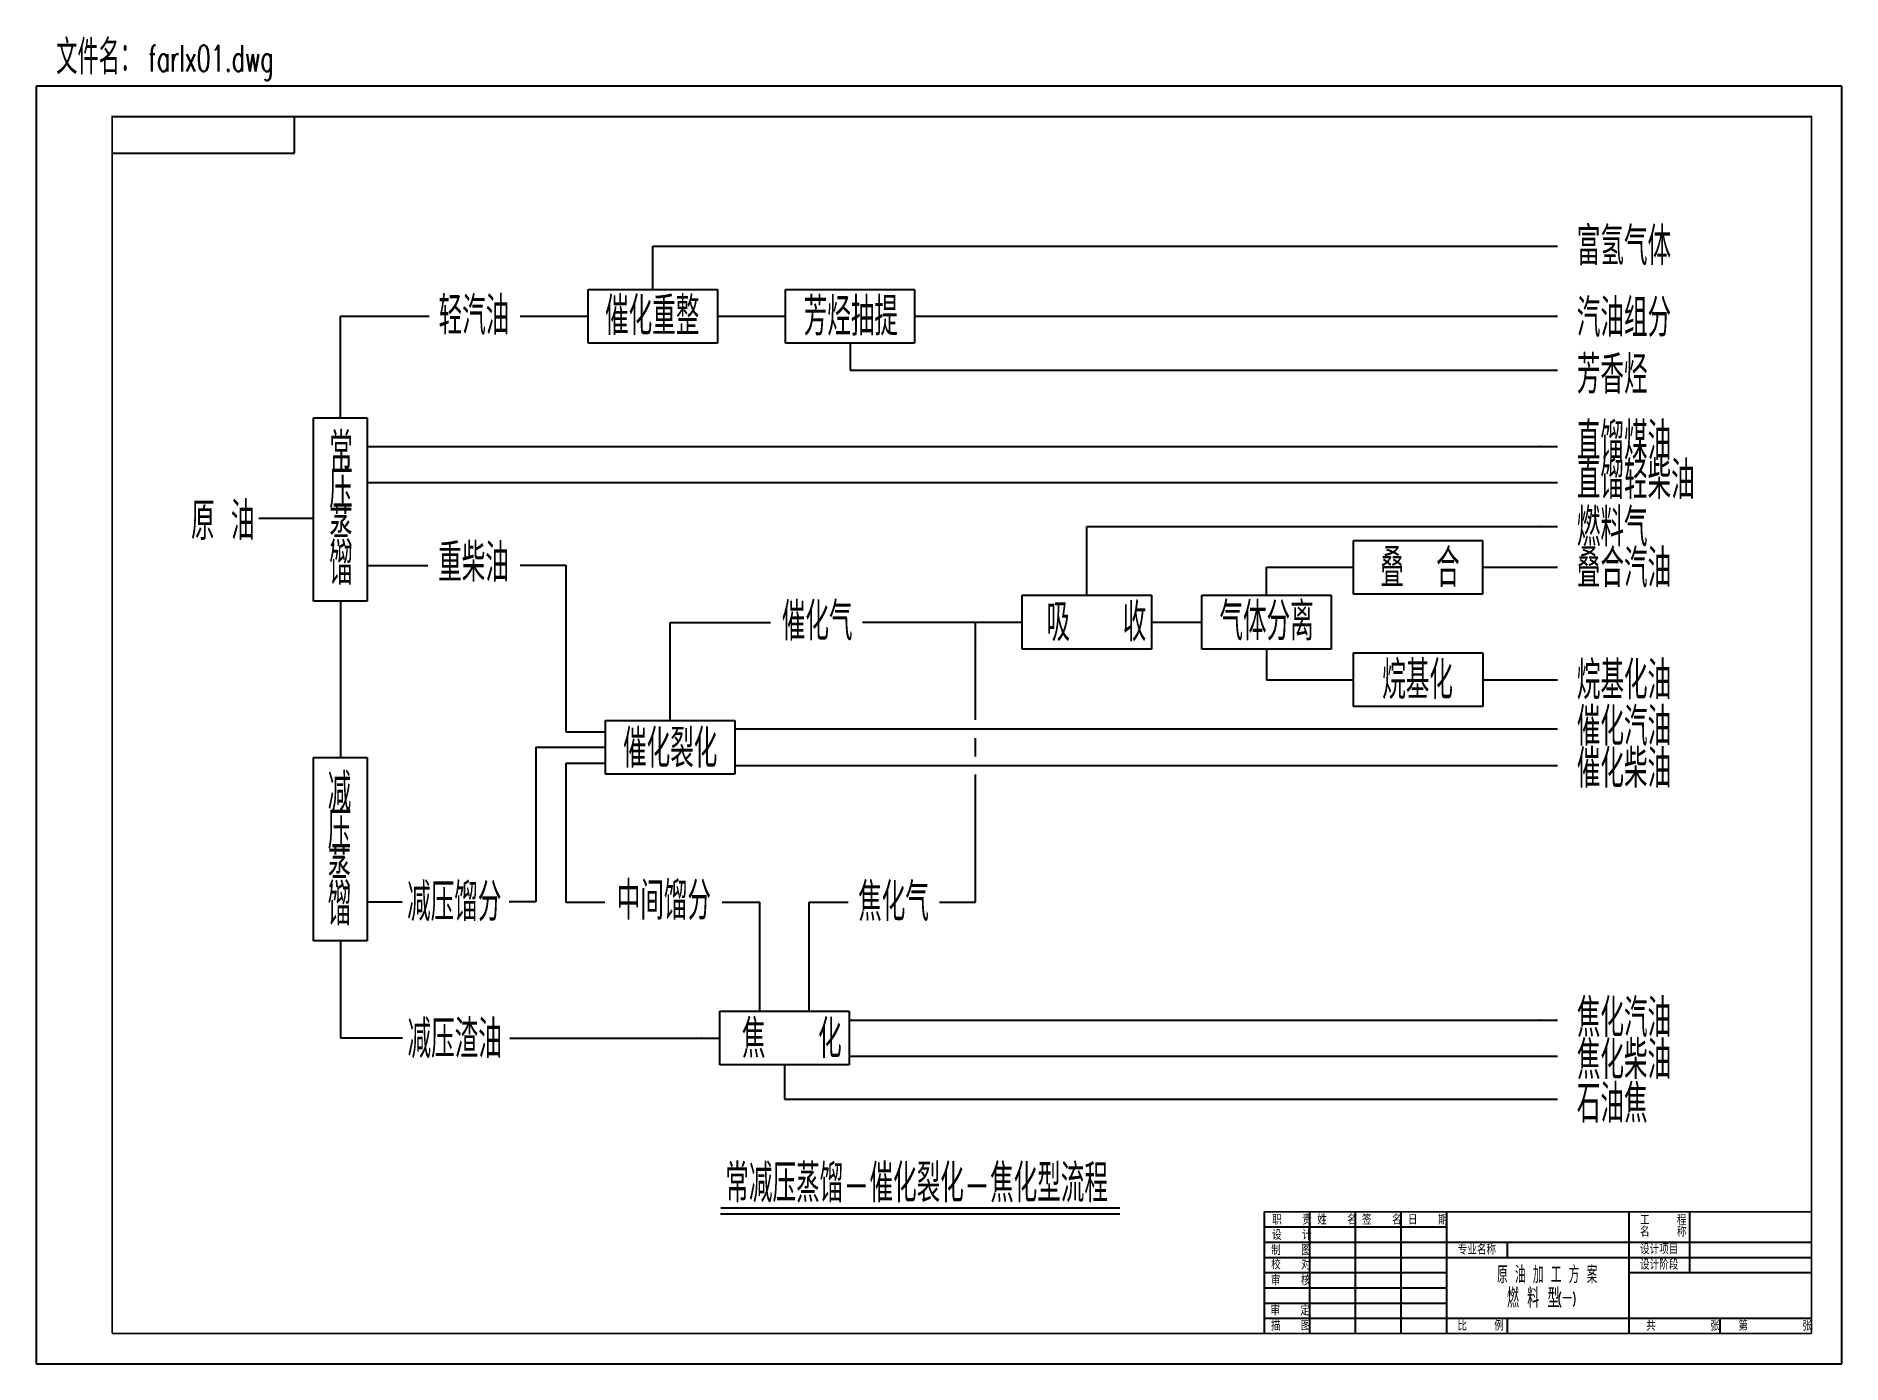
# Model space of a CAD drawing. Extents: x -386 to -90, y 134 to 351.
import ezdxf

# ---------------------------------------------------------------- set-up
doc = ezdxf.new("R2010")
doc.units = 0
doc.header["$MEASUREMENT"] = 0
doc.layers.get('0').update_dxf_attribs({"color": 3, "linetype": 'CONTINUOUS'})
doc.styles.get("Standard").update_dxf_attribs({"font": 'romans', "width": 0.62, "bigfont": 'HZTXT.SHX'})

# ---------------------------------------------------------------- blocks, each defined once
blk = doc.blocks.new('CYFH08')
blk.add_lwpolyline([(0, 0, 0.6, 0, 0), (6, 0, 0, 0, 0)], format="xyseb")

msp = doc.modelspace()

# ---------------------------------------------------------------- linework, layer by layer
for p, q in [((-386.04, 343.19), (-386.04, 134.03)), ((-90.22, 343.19), (-386.04, 343.19)), ((-90.22, 134.03), (-90.22, 343.19)), ((-343.71, 332.23), (-343.71, 338.21)), ((-373.59, 332.23), (-343.71, 332.23)), ((-285.01, 317), (-136.79, 317)), ((-285.01, 309.95), (-285.01, 317)), ((-295.6, 301.15), (-295.6, 309.95)), ((-295.6, 309.95), (-274.43, 309.95)), ((-274.43, 309.95), (-274.43, 301.15)), ((-263.3, 301.15), (-263.3, 309.95)), ((-263.3, 309.95), (-242.12, 309.95)), ((-242.12, 309.95), (-242.12, 301.15)), ((-336.18, 288.89), (-336.18, 305.55)), ((-336.18, 305.55), (-321.66, 305.55)), ((-306.73, 305.55), (-295.6, 305.55)), ((-274.43, 305.55), (-263.3, 305.55)), ((-242.12, 305.55), (-136.79, 305.55)), ((-274.43, 301.15), (-295.6, 301.15)), ((-242.12, 301.15), (-263.3, 301.15)), ((-252.71, 301.15), (-252.71, 296.71)), ((-252.71, 296.71), (-136.79, 296.71)), ((-340.58, 258.88), (-340.58, 288.89)), ((-340.58, 288.89), (-331.79, 288.89)), ((-331.79, 288.89), (-331.79, 258.88)), ((-331.79, 284.24), (-136.79, 284.24)), ((-331.79, 278.33), (-136.79, 278.33)), ((-340.58, 272.44), (-349.54, 272.44)), ((-213.91, 271.14), (-136.79, 271.14)), ((-213.91, 259.86), (-213.91, 271.14)), ((-170.25, 268.84), (-149.07, 268.84)), ((-170.25, 260.04), (-170.25, 268.84)), ((-149.07, 268.84), (-149.07, 260.04)), ((-331.79, 264.76), (-321.85, 264.76)), ((-306.73, 264.77), (-299.27, 264.77)), ((-299.27, 264.77), (-299.27, 237.49)), ((-184.48, 264.44), (-170.25, 264.44)), ((-184.48, 259.86), (-184.48, 264.44)), ((-149.07, 264.44), (-136.79, 264.44)), ((-331.79, 258.88), (-340.58, 258.88)), ((-336.18, 258.88), (-336.18, 233.28)), ((-224.5, 259.86), (-203.32, 259.86)), ((-224.5, 251.06), (-224.5, 259.86)), ((-203.32, 259.86), (-203.32, 251.06)), ((-195.07, 251.06), (-195.07, 259.86)), ((-195.07, 259.86), (-173.89, 259.86)), ((-173.89, 259.86), (-173.89, 251.06)), ((-149.07, 260.04), (-170.25, 260.04)), ((-282.19, 255.41), (-265.74, 255.41)), ((-282.19, 239.38), (-282.19, 255.41)), ((-250.66, 255.46), (-224.5, 255.46)), ((-232.13, 239.46), (-232.13, 255.46)), ((-203.32, 255.46), (-195.07, 255.46)), ((-203.32, 251.06), (-224.5, 251.06)), ((-173.89, 251.06), (-195.07, 251.06)), ((-184.48, 251.06), (-184.48, 246.03)), ((-170.24, 250.43), (-149.06, 250.43)), ((-170.24, 241.63), (-170.24, 250.43)), ((-149.06, 250.43), (-149.06, 241.63)), ((-184.48, 246.03), (-170.24, 246.03)), ((-149.06, 246.03), (-136.79, 246.03)), ((-149.06, 241.63), (-170.24, 241.63)), ((-299.27, 237.49), (-292.78, 237.49)), ((-292.78, 239.38), (-271.6, 239.38)), ((-292.78, 230.58), (-292.78, 239.38)), ((-271.6, 239.38), (-271.6, 230.58)), ((-271.6, 237.97), (-136.79, 237.97)), ((-304.15, 234.98), (-304.15, 209.69)), ((-304.15, 234.98), (-292.78, 234.98)), ((-232.13, 233.49), (-232.13, 236.47)), ((-340.58, 203.27), (-340.58, 233.28)), ((-340.58, 233.28), (-331.79, 233.28)), ((-331.79, 233.28), (-331.79, 203.27)), ((-299.27, 232.39), (-299.27, 209.59)), ((-299.27, 232.39), (-292.78, 232.39)), ((-271.6, 232), (-136.79, 232)), ((-271.6, 230.58), (-292.78, 230.58)), ((-232.13, 209.59), (-232.13, 230.51)), ((-331.79, 209.69), (-326.05, 209.69)), ((-304.15, 209.69), (-308.52, 209.69)), ((-299.27, 209.59), (-292.86, 209.59)), ((-273.65, 209.59), (-267.48, 209.59)), ((-267.48, 191.77), (-267.48, 209.59)), ((-259.39, 191.77), (-259.39, 209.59)), ((-259.39, 209.59), (-253.02, 209.59)), ((-238.05, 209.59), (-232.13, 209.59)), ((-331.79, 203.27), (-340.58, 203.27)), ((-336.18, 203.27), (-336.18, 187.39)), ((-274.03, 191.77), (-252.85, 191.77)), ((-274.03, 182.97), (-274.03, 191.77)), ((-252.85, 191.77), (-252.85, 182.97)), ((-252.85, 190.32), (-136.79, 190.32)), ((-336.18, 187.39), (-326, 187.39)), ((-308.45, 187.37), (-274.03, 187.37)), ((-252.85, 184.42), (-136.79, 184.42)), ((-252.85, 182.97), (-274.03, 182.97)), ((-263.44, 182.97), (-263.44, 177.38)), ((-263.44, 177.38), (-136.79, 177.38)), ((-208.5, 158.51), (-273.92, 158.51)), ((-177.37, 139.01), (-177.37, 158.93)), ((-169.9, 139.01), (-169.9, 158.93)), ((-162.43, 139.01), (-162.43, 158.93)), ((-154.96, 139.01), (-154.96, 158.93)), ((-125.08, 139.01), (-125.08, 158.93)), ((-115.12, 148.97), (-115.12, 158.93)), ((-184.84, 156.44), (-154.96, 156.44)), ((-184.84, 153.95), (-95.2, 153.95)), ((-145, 151.46), (-145, 153.95)), ((-184.84, 151.46), (-95.2, 151.46)), ((-184.84, 148.97), (-154.96, 148.97)), ((-125.08, 148.97), (-95.2, 148.97)), ((-184.84, 146.48), (-154.96, 146.48)), ((-184.84, 143.99), (-154.96, 143.99)), ((-184.84, 141.5), (-95.2, 141.5)), ((-145, 139.01), (-145, 141.5)), ((-110.14, 139.01), (-110.14, 141.5)), ((-386.04, 134.03), (-90.22, 134.03))]:
    msp.add_line(p, q)
at = {"const_width": 0.299}
for points in [[(-95.2, 139.01), (-95.2, 338.21), (-373.59, 338.21), (-373.59, 139.01)], [(-273.92, 159.55), (-208.5, 159.55)], [(-184.84, 158.93), (-95.2, 158.93)], [(-184.84, 139.01), (-184.84, 158.93)], [(-95.2, 158.93), (-95.2, 139.01)], [(-373.59, 139.01), (-95.2, 139.01)], [(-95.2, 139.01), (-184.84, 139.01)]]:
    msp.add_lwpolyline(points, dxfattribs=at)
for points in [[(-139.84, 317, 0.299, 0, 0), (-136.85, 317, 0, 0, 0)], [(-298.65, 305.55, 0.299, 0, 0), (-295.66, 305.55, 0, 0, 0)], [(-266.34, 305.55, 0.299, 0, 0), (-263.35, 305.55, 0, 0, 0)], [(-139.84, 305.55, 0.299, 0, 0), (-136.85, 305.55, 0, 0, 0)], [(-139.84, 296.71, 0.299, 0, 0), (-136.85, 296.71, 0, 0, 0)], [(-139.84, 284.24, 0.299, 0, 0), (-136.85, 284.24, 0, 0, 0)], [(-139.84, 278.33, 0.299, 0, 0), (-136.85, 278.33, 0, 0, 0)], [(-139.84, 271.14, 0.299, 0, 0), (-136.85, 271.14, 0, 0, 0)], [(-173.29, 264.44, 0.299, 0, 0), (-170.3, 264.44, 0, 0, 0)], [(-139.84, 264.44, 0.299, 0, 0), (-136.85, 264.44, 0, 0, 0)], [(-232.13, 252.48, 0.299, 0, 0), (-232.13, 255.46, 0, 0, 0)], [(-227.54, 255.46, 0.299, 0, 0), (-224.55, 255.46, 0, 0, 0)], [(-198.12, 255.46, 0.299, 0, 0), (-195.13, 255.46, 0, 0, 0)], [(-173.28, 246.03, 0.299, 0, 0), (-170.3, 246.03, 0, 0, 0)], [(-139.84, 246.03, 0.299, 0, 0), (-136.85, 246.03, 0, 0, 0)], [(-295.77, 237.49, 0.299, 0, 0), (-292.78, 237.49, 0, 0, 0)], [(-139.84, 237.97, 0.299, 0, 0), (-136.85, 237.97, 0, 0, 0)], [(-336.18, 236.26, 0.299, 0, 0), (-336.18, 233.28, 0, 0, 0)], [(-295.77, 234.98, 0.299, 0, 0), (-292.78, 234.98, 0, 0, 0)], [(-295.77, 232.39, 0.299, 0, 0), (-292.78, 232.39, 0, 0, 0)], [(-139.84, 232, 0.299, 0, 0), (-136.85, 232, 0, 0, 0)], [(-139.84, 190.32, 0.299, 0, 0), (-136.85, 190.32, 0, 0, 0)], [(-277.07, 187.37, 0.299, 0, 0), (-274.08, 187.37, 0, 0, 0)], [(-139.84, 184.42, 0.299, 0, 0), (-136.85, 184.42, 0, 0, 0)], [(-139.84, 177.38, 0.299, 0, 0), (-136.85, 177.38, 0, 0, 0)]]:
    msp.add_lwpolyline(points, format="xyseb")

# ---------------------------------------------------------------- block references
at = {"xscale": 0.498, "yscale": 0.498, "zscale": 0.498}
msp.add_blockref('CYFH08', (-343.57, 272.44), dxfattribs=at)

# ---------------------------------------------------------------- texts
at = {"width": 0.62}
for s, height, p in [('文件名：', 5.609, (-382.74, 345.16)), ('farlx01.dwg', 4.3148, (-367.63, 345.6)), ('富氢气体', 6.228, (-133.64, 313.9)), ('轻汽油', 6.228, (-320.1, 302.52)), ('催化重整', 6.228, (-292.83, 302.46)), ('芳烃抽提', 6.228, (-260.29, 302.37)), ('汽油组分', 6.228, (-133.64, 302.17)), ('芳香烃', 6.228, (-133.64, 292.85)), ('常', 6.23, (-338.01, 280.28)), ('直馏煤油', 6.228, (-133.64, 281.98)), ('直馏轻柴油', 6.228, (-133.64, 275.61)), ('压', 6.23, (-338.01, 274.06)), ('原 油', 6.228, (-360.64, 268.91)), ('蒸', 6.23, (-338.01, 267.83)), ('燃料气', 6.228, (-133.64, 267.86)), ('馏', 6.23, (-338.01, 261.6)), ('重柴油', 6.228, (-320.17, 262.07)), ('叠  合', 6.228, (-165.85, 261.22)), ('叠合汽油', 6.228, (-133.64, 261.18)), ('催化气', 6.228, (-263.88, 252.46)), ('吸   收', 6.228, (-220.53, 252.33)), ('气体分离', 6.228, (-192.19, 252.47)), ('烷基化', 6.228, (-165.52, 242.87)), ('烷基化油', 6.228, (-133.64, 242.83)), ('催化汽油', 6.228, (-133.64, 235.26)), ('催化裂化', 6.228, (-289.88, 231.66)), ('催化柴油', 6.228, (-133.64, 228.35)), ('减', 6.23, (-338.27, 224.49)), ('压', 6.23, (-338.27, 218.26)), ('蒸', 6.23, (-338.27, 212.03)), ('减压馏分', 6.228, (-325.26, 206.52)), ('中间馏分', 6.228, (-290.92, 206.73)), ('焦化气', 6.228, (-251.37, 206.53)), ('馏', 6.23, (-338.27, 205.8)), ('焦化汽油', 6.228, (-133.64, 187.55)), ('减压渣油', 6.228, (-325.19, 184.09)), ('焦   化', 6.228, (-270.43, 184.12)), ('焦化柴油', 6.228, (-133.64, 180.65)), ('石油焦', 6.228, (-133.64, 173.52)), ('常减压蒸馏-催化裂化-焦化型流程', 6.2281, (-273.12, 160.48)), ('原 油 加 工 方 案', 2.8091, (-146.71, 147.23)), ('燃 料 型', 3.176, (-145.09, 143.22)), ('(', 1.65, (-136.76, 143.87)), ('一', 2.59, (-136.02, 143.4)), (')', 1.65, (-134.4, 143.89))]:
    msp.add_text(s, height=height, dxfattribs=at).set_placement(p)
for s, p in [('职   责', (-183.53, 156.83)), ('姓   名', (-176.18, 156.83)), ('签   名', (-168.83, 156.83)), ('日   期', (-161.31, 156.83)), ('工    程', (-123.29, 156.78)), ('设   计', (-183.57, 154.34)), ('名    称', (-123.29, 154.86)), ('校   对', (-183.71, 149.5)), ('制   图', (-183.71, 151.84)), ('专业名称', (-153.15, 151.94)), ('设计项目', (-123.29, 152.01)), ('设计阶段', (-123.29, 149.47)), ('审   核', (-183.75, 146.9)), ('审   定', (-183.84, 141.97)), ('描   图', (-183.75, 139.48)), ('比    例', (-153.2, 139.48)), ('共        张', (-122.29, 139.47)), ('第        张', (-107.2, 139.47))]:
    msp.add_text(s, height=1.494).set_placement(p)

doc.saveas('drawing.dxf')
